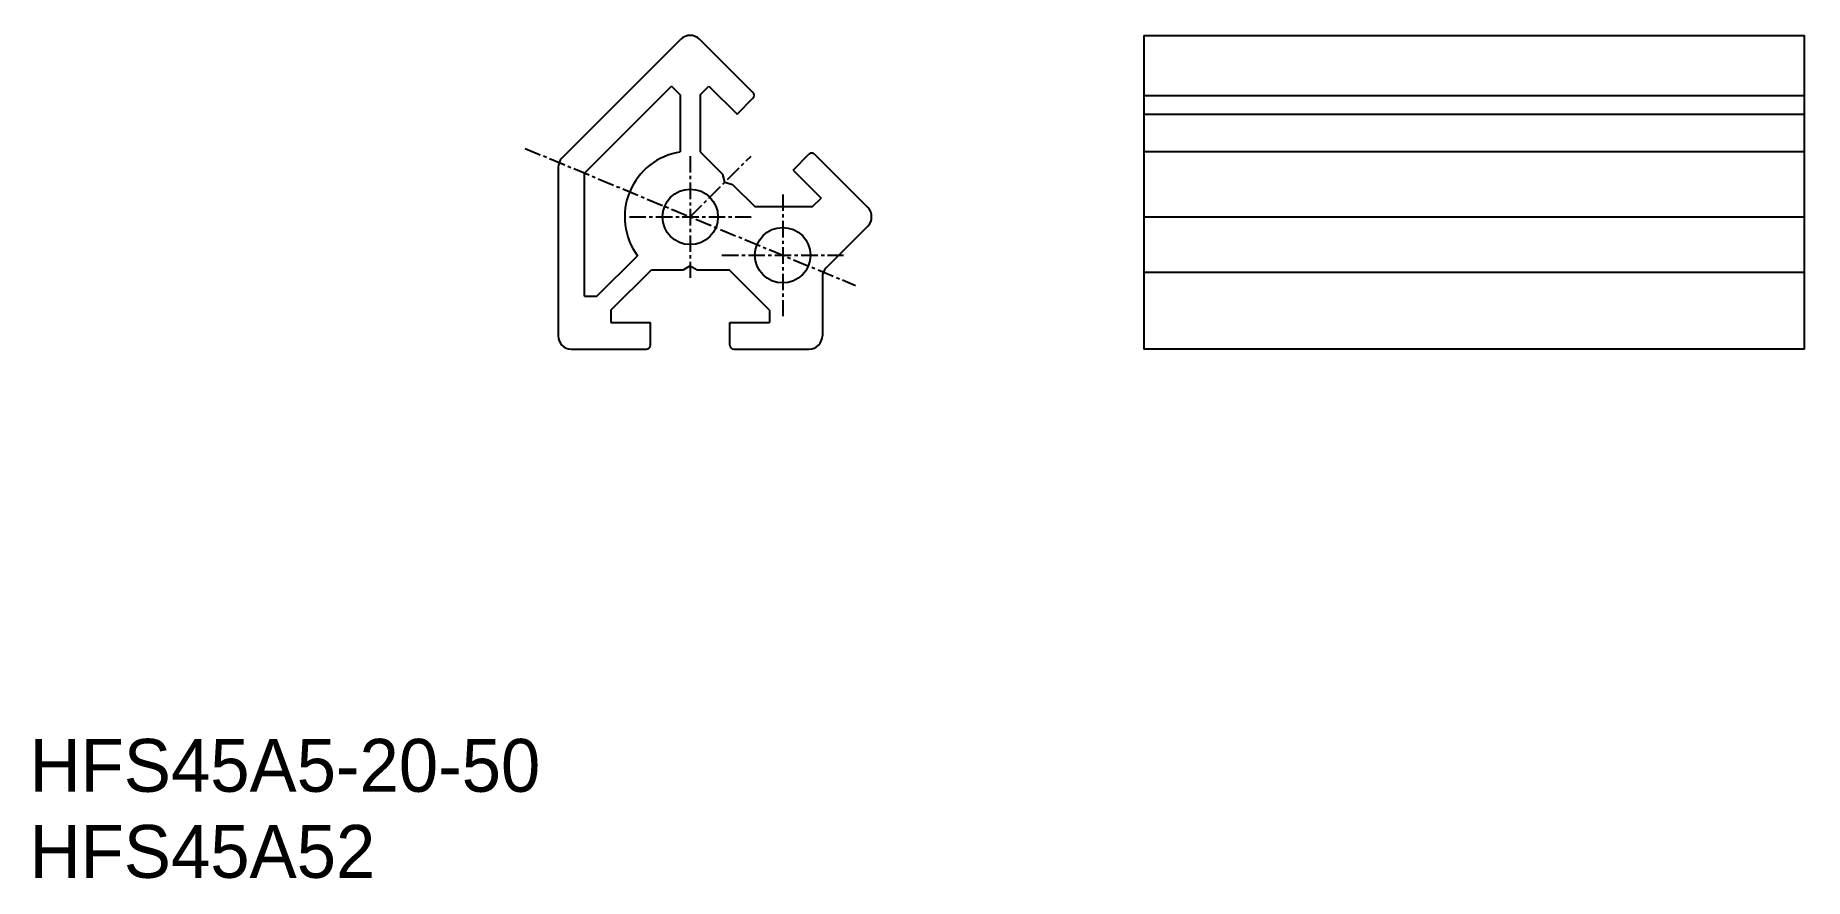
# Model space of a CAD drawing. Extents: x 0 to 134, y 0 to 64.
import ezdxf

# ---------------------------------------------------------------- set-up
doc = ezdxf.new("R2010")
doc.units = 0
doc.linetypes.add('CENTER', pattern=[2, 1.25, -0.25, 0.25, -0.25])
doc.layers.get('0').update_dxf_attribs({"linetype": 'CONTINUOUS'})
doc.layers.add('CENTER', color=1, linetype='CENTER')

msp = doc.modelspace()

# ---------------------------------------------------------------- linework, layer by layer
at = {"color": 7, "linetype": 'CONTINUOUS'}
for p, q in [((40.29, 54.44), (49.29, 63.44)), ((50.71, 63.44), (54.74, 59.4)), ((84.34, 63.73), (84.34, 40)), ((84.34, 63.73), (134.34, 63.73)), ((134.34, 40), (134.34, 63.73)), ((48.59, 59.9), (42, 53.31)), ((48.59, 59.9), (49.25, 59.24)), ((49.25, 59.24), (49.25, 54.91)), ((50.75, 59.24), (51.41, 59.9)), ((50.75, 59.24), (50.75, 54.91)), ((51.41, 59.9), (53.54, 57.78)), ((53.54, 57.78), (54.74, 58.98)), ((84.34, 59.19), (134.34, 59.19)), ((84.34, 57.78), (134.34, 57.78)), ((50.75, 54.91), (52.46, 53.2)), ((84.34, 54.95), (134.34, 54.95)), ((40, 53.73), (40, 41)), ((57.78, 53.54), (58.98, 54.74)), ((59.4, 54.74), (63.44, 50.71)), ((42, 44), (42, 53.31)), ((52.62, 52.62), (52.46, 53.2)), ((52.62, 52.62), (53.2, 52.46)), ((53.2, 52.46), (54.91, 50.75)), ((57.78, 53.54), (59.9, 51.41)), ((59.24, 50.75), (59.9, 51.41)), ((59.24, 50.75), (54.91, 50.75)), ((84.34, 50), (134.34, 50)), ((60.29, 46.15), (63.44, 49.29)), ((42.94, 44), (46, 47.06)), ((44, 42.94), (47.06, 46)), ((47.06, 46), (49.48, 46)), ((50, 46.3), (49.48, 46)), ((50, 46.3), (50.52, 46)), ((50.52, 46), (52.94, 46)), ((56, 42.94), (52.94, 46)), ((84.34, 45.83), (134.34, 45.83)), ((60, 45.44), (60, 41)), ((42, 44), (42.94, 44)), ((44, 42.94), (44, 42)), ((56, 42.94), (56, 42)), ((44, 42), (47, 42)), ((47, 40.3), (47, 42)), ((53, 40.3), (53, 42)), ((53, 42), (56, 42)), ((41, 40), (46.7, 40)), ((53.3, 40), (59, 40)), ((134.34, 40), (84.34, 40))]:
    msp.add_line(p, q, dxfattribs=at)
for centre in [(50, 50), (57, 47.1)]:
    msp.add_circle(centre, 2.1, dxfattribs=at)
for centre, radius, start, end in [((50, 62.73), 1, 45, 135), ((54.53, 59.19), 0.3, 315, 45), ((50, 50), 4.96, 98.6903, 216.3097), ((41, 53.73), 1, 135, 180), ((59.19, 54.53), 0.3, 45, 135), ((62.73, 50), 1, 315, 45), ((61, 45.44), 1, 135, 180), ((41, 41), 1, 180, 270), ((46.7, 40.3), 0.3, 270, 0), ((53.3, 40.3), 0.3, 180, 270), ((59, 41), 1, 270, 0)]:
    msp.add_arc(centre, radius, start, end, dxfattribs=at)
at = {"layer": 'CENTER', "color": 1, "linetype": 'CENTER'}
for p, q in [((37.5, 55.18), (62.5, 44.82)), ((50, 54.6), (50, 45.4)), ((50, 50), (54.6, 54.6)), ((57, 51.7), (57, 42.5)), ((45.4, 50), (54.6, 50)), ((52.4, 47.1), (61.6, 47.1))]:
    msp.add_line(p, q, dxfattribs=at)

# ---------------------------------------------------------------- texts
at = {"color": 7, "linetype": 'CONTINUOUS'}
for s, p in [('HFS45A5-20-50', (0, 6.51)), ('HFS45A52', (0, 0))]:
    msp.add_text(s, height=4, dxfattribs=at).set_placement(p)

doc.saveas('drawing.dxf')
